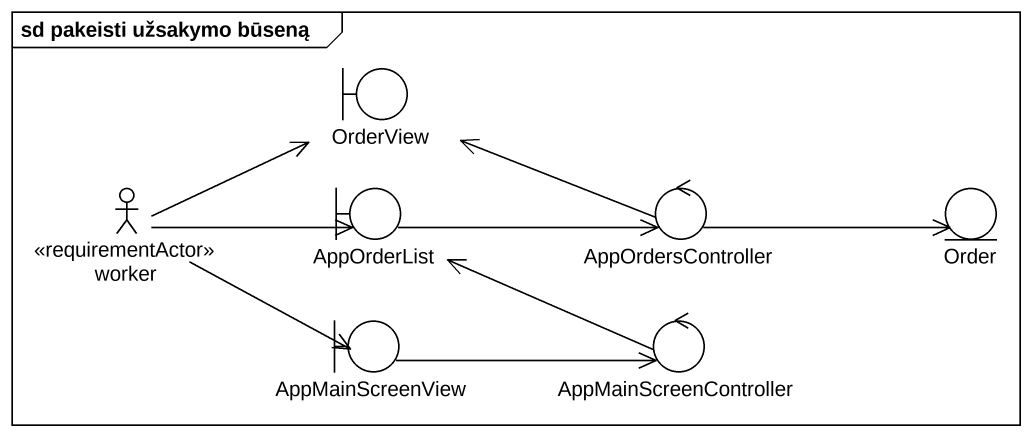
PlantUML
@startuml
mainframe sd pakeisti užsakymo būseną
boundary OrderView
actor worker <<requirementActor>>
boundary AppOrderList
control AppOrdersController
entity Order
boundary AppMainScreenView
control AppMainScreenController
worker -right-> OrderView
worker -right-> AppOrderList
worker -right-> AppMainScreenView
AppOrderList -right-> AppOrdersController
AppOrdersController -left-> OrderView
AppOrdersController -right-> Order
AppMainScreenView -right-> AppMainScreenController
AppMainScreenController -left-> AppOrderList
@enduml
